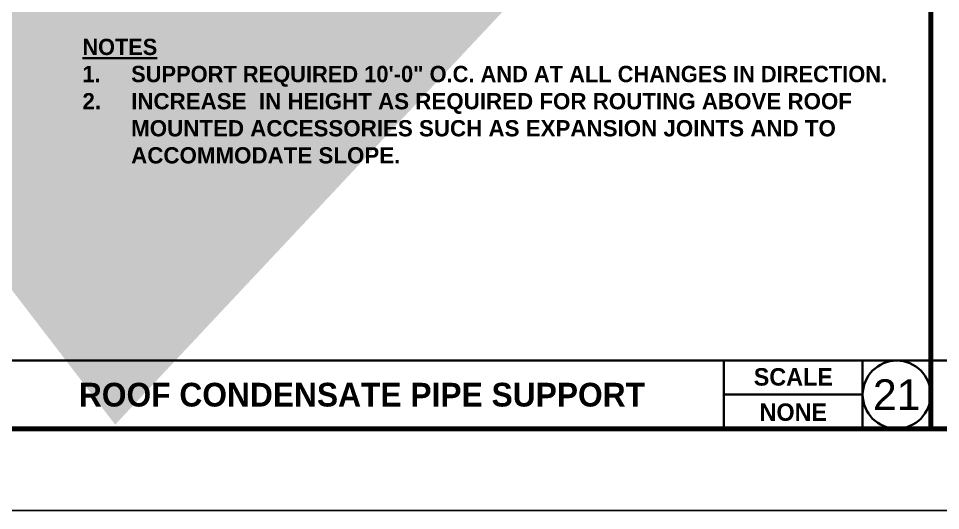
# Model space of a CAD drawing. Header units: inches. Extents: x 2025 to 34930, y -6955 to 4650.
# Drawn here: x 8828.6 to 9066.4, y -2938.9 to -2812 of the extents above; entities that cross this region are included whole.
import ezdxf

# ---------------------------------------------------------------- set-up
doc = ezdxf.new("R2010")
doc.units = ezdxf.units.IN
doc.header["$MEASUREMENT"] = 0
doc.layers.get('DEFPOINTS').update_dxf_attribs({"color": 104})
doc.layers.add('PDF-TEXT', color=7, linetype='Continuous', lineweight=35)
doc.styles.add('Century Gothic_B', font='GOTHICB.TTF', dxfattribs={"height": 6.659722})
doc.styles.add('PDF Arial', font='arial.ttf')
doc.styles.add('PDF Arial Bold', font='arialbd.ttf')
doc.styles.add('SWISS', font='swissl.ttf')
doc.dimstyles.new('STANDARD$7', dxfattribs={"dimscale": 48, "dimtxt": 0.125, "dimasz": 0.125, "dimexe": 0.0625, "dimexo": 0.0625, "dimgap": 0.0625, "dimtad": 1, "dimdec": 0, "dimzin": 3, "dimdsep": 46, "dimlunit": 4, "dimtxsty": 'SWISS', "dimcen": 0.0625, "dimadec": 0, "dimazin": 0, "dimtfac": 1, "dimtdec": 0, "dimtmove": 0, "dimatfit": 3, "dimfxl": 1, "dimfrac": 2, "dimtolj": 1, "dimtzin": 0, "dimarcsym": 0})

msp = doc.modelspace()

# ---------------------------------------------------------------- linework, layer by layer
at = {"layer": 'DEFPOINTS'}
msp.add_lwpolyline([(8330.71, -1857.81), (9797.6, -1857.81), (9797.6, -2938.88), (8330.71, -2938.88)], close=True, dxfattribs=at)
at = {"layer": 'PDF-TEXT', "color": 42, "lineweight": 100}
for p, q in [((9063.83, -1888.19), (9063.83, -2917.77)), ((9787.29, -2917.77), (8343.83, -2917.77))]:
    msp.add_line(p, q, dxfattribs=at)
at = {"layer": 'PDF-TEXT'}
for p, q in [((9787.29, -2900.2), (8343.83, -2900.2)), ((9010.5, -2917.77), (9010.5, -2900.2)), ((9046.27, -2917.77), (9046.27, -2900.2)), ((9046.27, -2908.98), (9010.5, -2908.98))]:
    msp.add_line(p, q, dxfattribs=at)
msp.add_circle((9055.05, -2908.98), 8.78, dxfattribs=at)

# ---------------------------------------------------------------- texts
for s, insert, char_height, width, attachment_point, style in [('{\\LNOTES\\P\\pxi-3,l3,t3;\\H1.00596x;\\l1.^ISUPPORT REQUIRED 10\'-0" O.C. AND AT ALL CHANGES IN DIRECTION. \\Fromans|c0; \\P\\fCentury Gothic|b1|i0|c0|p34;\\H0.99422x;\\W1.0281;2.^IINCREASE  IN HEIGHT AS REQUIRED FOR ROUTING ABOVE ROOF MOUNTED ACCESSORIES SUCH AS EXPANSION JOINTS AND TO ACCOMMODATE SLOPE.}', (8845.09, -2817.21), 4.1875, 218.4307, 1, 'Century Gothic_B'), ('{\\fCentury Gothic|b1|i0|c0|p34;SCALE}', (9028.39, -2904.44), 4.5, 35.7683, 5, 'PDF Arial Bold'), ('21', (9055.05, -2908.98), 7.889, 17.5595, 5, 'PDF Arial'), ('{\\fCentury Gothic|b1|i0|c0|p34;ROOF CONDENSATE PIPE SUPPORT}', (8917.16, -2909.04), 6.1202, 186.6721, 5, 'PDF Arial Bold'), ('{\\fCentury Gothic|b1|i0|c0|p34;NONE}', (9028.39, -2913.53), 4.5, 35.7683, 5, 'PDF Arial Bold')]:
    msp.add_mtext(s, dxfattribs=dict(at, insert=insert, char_height=char_height, width=width, attachment_point=attachment_point, style=style))

# ---------------------------------------------------------------- leaders
msp.add_leader([(8498.22, -2453.59), (8510.81, -2465.4), (8527.92, -2465.4)], dimstyle='STANDARD$7', override={"dimscale": 4608.000444, "dimtxt": 0.938}, dxfattribs=at)

doc.saveas('drawing.dxf')
